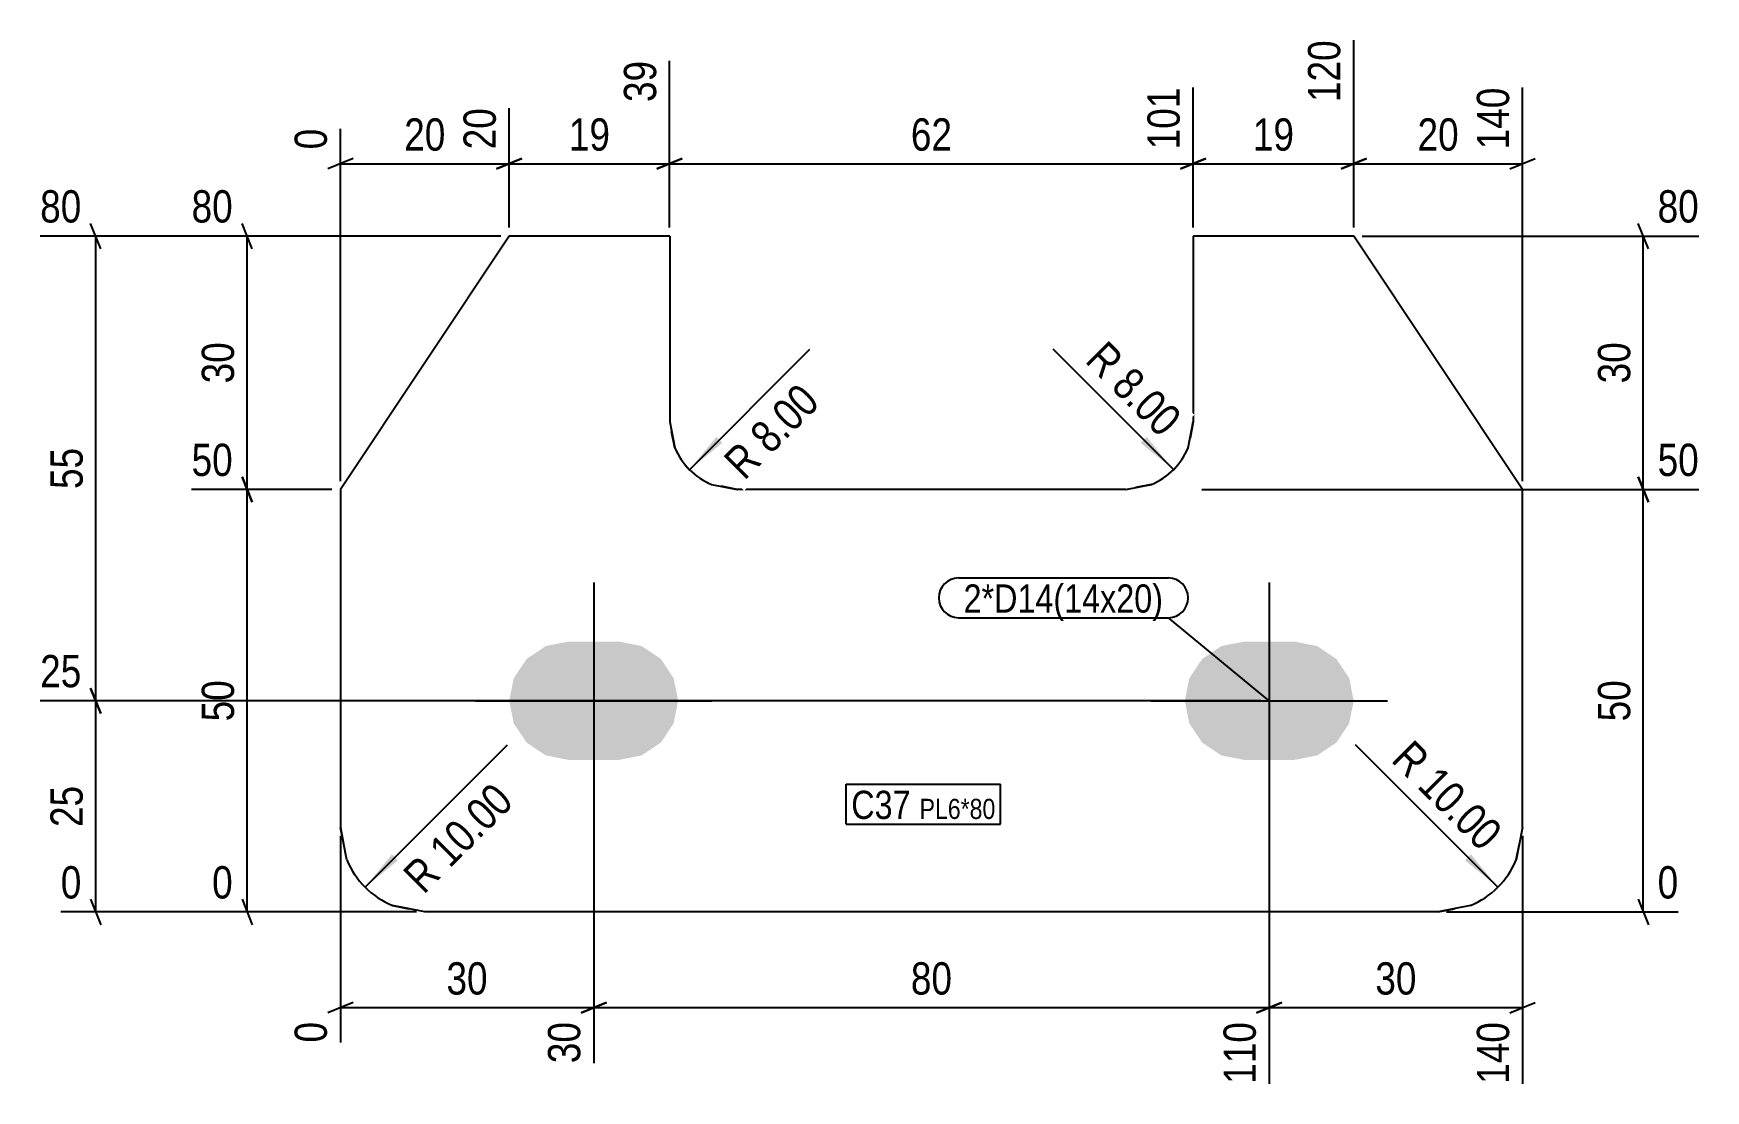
# Model space of a CAD drawing. Header units: millimetres. Extents: x 2 to 200, y 2 to 127.
import ezdxf

# ---------------------------------------------------------------- set-up
doc = ezdxf.new("R2010")
doc.units = ezdxf.units.MM
doc.linetypes.add('DXK_LINE_DOT2', pattern=[3.9198, 1.9599, -1.9599])
for name, color, linetype in [('MÅLSÆTNING', 7, 'Continuous'), ('STÅL', 7, 'Continuous'), ('TEKST', 7, 'Continuous')]:
    doc.layers.add(name, color=color, linetype=linetype)
doc.styles.add('Arial Narrow', font='ARIALN.TTF', dxfattribs={"height": 0.2})

msp = doc.modelspace()

# ---------------------------------------------------------------- hatches: boundary and pattern name
at = {"layer": 'MÅLSÆTNING', "linetype": 'Continuous'}
for points in [[(83.78, 78.86), (79.89, 75.67), (83.07, 79.56)], [(134.02, 79.56), (137.2, 75.68), (133.31, 78.86)], [(45.36, 29.44), (41.47, 26.26), (44.66, 30.15)], [(172.43, 30.15), (175.62, 26.26), (171.73, 29.44)]]:
    msp.add_hatch(color=7, dxfattribs=at).paths.add_polyline_path(points)
at = {"layer": 'STÅL', "linetype": 'Continuous'}
for points in [[(60.6, 43.38), (62.87, 41.86), (65.55, 41.33), (71.55, 41.33), (74.22, 41.86), (76.5, 43.38), (78.01, 45.65), (78.55, 48.33), (78.01, 51.01), (76.5, 53.28), (74.22, 54.8), (71.55, 55.33), (65.55, 55.33), (62.87, 54.8), (60.6, 53.28), (59.08, 51.01), (58.55, 48.33), (59.08, 45.65)], [(140.6, 43.38), (142.87, 41.86), (145.55, 41.33), (151.55, 41.33), (154.22, 41.86), (156.5, 43.38), (158.01, 45.65), (158.55, 48.33), (158.01, 51.01), (156.5, 53.28), (154.22, 54.8), (151.55, 55.33), (145.55, 55.33), (142.87, 54.8), (140.6, 53.28), (139.08, 51.01), (138.55, 48.33), (139.08, 45.65)]]:
    msp.add_hatch(color=3, dxfattribs=at).paths.add_polyline_path(points)

# ---------------------------------------------------------------- linework, layer by layer
at = {"layer": 'MÅLSÆTNING', "color": 7, "linetype": 'Continuous'}
for p, q in [((158.55, 104.33), (158.55, 126.5)), ((158.55, 104.33), (158.55, 126.5)), ((77.54, 104.33), (77.54, 124.07)), ((77.54, 104.33), (77.54, 124.06)), ((139.54, 104.33), (139.54, 120.9)), ((139.54, 104.33), (139.54, 120.9)), ((178.55, 74.33), (178.55, 120.9)), ((58.55, 104.33), (58.55, 118.47)), ((38.55, 74.33), (38.55, 116.03)), ((40.05, 112.49), (37.05, 111.29)), ((38.55, 111.89), (58.55, 111.89)), ((57.05, 111.29), (60.05, 112.49)), ((79.04, 112.49), (76.04, 111.29)), ((76.04, 111.29), (79.04, 112.49)), ((77.54, 111.89), (139.54, 111.89)), ((141.04, 112.49), (138.04, 111.29)), ((138.04, 111.29), (141.04, 112.49)), ((139.54, 111.89), (158.55, 111.89)), ((160.05, 112.49), (157.05, 111.29)), ((157.05, 111.29), (160.05, 112.49)), ((158.55, 111.89), (178.55, 111.89)), ((177.05, 111.29), (180.05, 112.49)), ((10.18, 101.83), (8.97, 104.83)), ((9.58, 48.33), (9.58, 103.33)), ((57.55, 103.33), (20.93, 103.33)), ((28.1, 101.83), (26.9, 104.83)), ((159.55, 103.33), (199.41, 103.33)), ((193.44, 101.83), (192.24, 104.83)), ((192.84, 73.33), (192.84, 103.33)), ((79.89, 75.67), (94.15, 89.94)), ((137.2, 75.68), (122.94, 89.94)), ((37.55, 73.33), (20.93, 73.33)), ((28.1, 71.83), (26.9, 74.83)), ((27.5, 23.33), (27.5, 73.33)), ((140.55, 73.33), (199.41, 73.33)), ((140.55, 73.33), (199.41, 73.33)), ((192.24, 74.83), (193.44, 71.83)), ((193.44, 71.83), (192.24, 74.83)), ((192.84, 23.33), (192.84, 73.33)), ((8.97, 49.83), (10.18, 46.83)), ((10.18, 46.83), (8.97, 49.83)), ((9.58, 23.33), (9.58, 48.33)), ((68.55, 47.33), (68.55, 5.44)), ((68.55, 47.33), (68.55, 5.44)), ((148.55, 47.33), (148.55, 3)), ((148.55, 47.33), (148.55, 3)), ((41.47, 26.26), (58.32, 43.11)), ((175.62, 26.26), (158.77, 43.11)), ((38.55, 32.33), (38.55, 7.88)), ((178.55, 32.33), (178.55, 3)), ((8.97, 24.83), (10.18, 21.83)), ((26.9, 24.83), (28.1, 21.83)), ((192.24, 24.83), (193.44, 21.83)), ((47.55, 23.33), (23.36, 23.33)), ((169.55, 23.33), (196.98, 23.33)), ((40.05, 12.61), (37.05, 11.41)), ((38.55, 12.01), (68.55, 12.01)), ((70.05, 12.61), (67.05, 11.41)), ((67.05, 11.41), (70.05, 12.61)), ((68.55, 12.01), (148.55, 12.01)), ((150.05, 12.61), (147.05, 11.41)), ((147.05, 11.41), (150.05, 12.61)), ((148.55, 12.01), (178.55, 12.01)), ((177.05, 11.41), (180.05, 12.61))]:
    msp.add_line(p, q, dxfattribs=at)
for centre, radius, start, end in [((85.55, 81.33), 8, 202.5024, 247.5009), ((131.55, 81.33), 8, 292.5009, 337.5024), ((48.55, 33.33), 10, 202.4997, 247.4999), ((168.55, 33.33), 10, 292.4999, 337.4997)]:
    msp.add_arc(centre, radius, start, end, dxfattribs=at)
at = {"layer": 'STÅL', "color": 2, "linetype": 'Continuous'}
for p, q in [((58.55, 103.33), (38.55, 73.33)), ((77.55, 103.33), (58.55, 103.33)), ((77.55, 103.33), (77.55, 81.33)), ((158.55, 103.33), (139.54, 103.33)), ((139.54, 103.33), (139.55, 81.33)), ((178.55, 73.33), (158.55, 103.33)), ((77.55, 81.33), (78.16, 78.27)), ((138.94, 78.27), (139.55, 81.33)), ((38.55, 73.33), (38.55, 33.33)), ((82.49, 73.94), (85.55, 73.33)), ((131.55, 73.33), (85.55, 73.33)), ((131.55, 73.33), (134.61, 73.94)), ((178.55, 33.33), (178.55, 73.33)), ((39.31, 29.5), (38.55, 33.33)), ((178.55, 33.33), (177.78, 29.5)), ((48.55, 23.33), (44.72, 24.09)), ((172.37, 24.09), (168.55, 23.33)), ((168.55, 23.33), (48.55, 23.33))]:
    msp.add_line(p, q, dxfattribs=at)
at = {"layer": 'STÅL', "color": 7, "linetype": 'DXK_LINE_DOT2'}
for p, q in [((78.16, 78.27), (77.55, 81.33)), ((139.55, 81.33), (138.94, 78.27)), ((85.55, 73.33), (82.49, 73.94)), ((134.61, 73.94), (131.55, 73.33)), ((38.55, 33.33), (39.31, 29.5)), ((177.78, 29.5), (178.55, 33.33)), ((44.72, 24.09), (48.55, 23.33)), ((168.55, 23.33), (172.37, 24.09))]:
    msp.add_line(p, q, dxfattribs=at)
at = {"layer": 'STÅL', "color": 3, "linetype": 'Continuous'}
for p, q in [((68.55, 62.33), (68.55, 34.33)), ((148.55, 62.33), (148.55, 34.33)), ((54.55, 48.33), (82.55, 48.33)), ((134.55, 48.33), (162.55, 48.33))]:
    msp.add_line(p, q, dxfattribs=at)
at = {"layer": 'STÅL', "color": 2, "linetype": 'Continuous'}
for centre, radius, start, end in [((85.55, 81.33), 8, 202.5016, 247.5006), ((131.55, 81.33), 8, 292.5008, 337.502), ((48.55, 33.33), 10, 202.4997, 247.4999), ((168.55, 33.33), 10, 292.4999, 337.4997)]:
    msp.add_arc(centre, radius, start, end, dxfattribs=at)
at = {"layer": 'STÅL', "color": 7, "linetype": 'DXK_LINE_DOT2'}
for centre, radius, start, end in [((85.55, 81.33), 8, 202.5016, 247.5006), ((131.55, 81.33), 8, 292.5008, 337.502), ((48.55, 33.33), 10, 202.4997, 247.4999), ((168.55, 33.33), 10, 292.4999, 337.4997)]:
    msp.add_arc(centre, radius, start, end, dxfattribs=at)

# ---------------------------------------------------------------- wipeouts: each hides what was drawn before it
at = {"color": 0}
for points in [[(136, 58.76), (136, 62.26), (112.35, 62.26), (112.35, 58.76)], [(106.09, 34.34), (106.09, 37.84), (99.05, 37.84), (99.05, 34.34)], [(116.12, 34.34), (116.12, 36.84), (107.14, 36.84), (107.14, 34.34)]]:
    msp.add_wipeout(points, dxfattribs=at).dxf.layer = 'TEKST'

# ---------------------------------------------------------------- next in the draw order: wipeouts: each hides what was drawn before it
at = {"color": 0, "linetype": 'Continuous'}
for points in [[(138.74, 121.7), (133.14, 121.7), (133.14, 112.79), (138.74, 112.79)], [(37.75, 116.83), (32.15, 116.83), (32.15, 112.79), (37.75, 112.79)], [(200.21, 104.13), (200.21, 109.73), (193.74, 109.73), (193.74, 104.13)], [(26.6, 74.13), (26.6, 79.73), (20.13, 79.73), (20.13, 74.13)], [(200.21, 74.13), (200.21, 79.73), (193.74, 79.73), (193.74, 74.13)], [(26.6, 24.13), (26.6, 29.73), (22.56, 29.73), (22.56, 24.13)], [(197.78, 24.13), (197.78, 29.73), (193.74, 29.73), (193.74, 24.13)], [(37.75, 11.11), (32.15, 11.11), (32.15, 7.07), (37.75, 7.07)], [(67.75, 11.11), (62.15, 11.11), (62.15, 4.64), (67.75, 4.64)], [(147.75, 11.11), (142.15, 11.11), (142.15, 2.2), (147.75, 2.2)], [(177.75, 11.11), (172.15, 11.11), (172.15, 2.2), (177.75, 2.2)]]:
    msp.add_wipeout(points, dxfattribs=at).dxf.layer = 'MÅLSÆTNING'
at = {"color": 0}
for points, layer in [([(51.78, 112.64), (51.78, 118.24), (45.31, 118.24), (45.31, 112.64)], 'MÅLSÆTNING'), ([(111.78, 112.64), (111.78, 118.24), (105.31, 118.24), (105.31, 112.64)], 'MÅLSÆTNING'), ([(152.28, 112.64), (152.28, 118.24), (145.81, 118.24), (145.81, 112.64)], 'MÅLSÆTNING'), ([(171.78, 112.64), (171.78, 118.24), (165.31, 118.24), (165.31, 112.64)], 'MÅLSÆTNING'), ([(135.73, 78.21), (139.69, 82.17), (129.43, 92.43), (125.47, 88.47)], 'MÅLSÆTNING'), ([(192.09, 91.57), (186.49, 91.57), (186.49, 85.09), (192.09, 85.09)], 'MÅLSÆTNING'), ([(96.64, 83.45), (92.68, 87.41), (82.42, 77.14), (86.38, 73.19)], 'MÅLSÆTNING'), ([(8.82, 79.07), (3.22, 79.07), (3.22, 72.59), (8.82, 72.59)], 'MÅLSÆTNING'), ([(26.75, 51.57), (21.15, 51.57), (21.15, 45.09), (26.75, 45.09)], 'MÅLSÆTNING'), ([(192.09, 51.57), (186.49, 51.57), (186.49, 45.09), (192.09, 45.09)], 'MÅLSÆTNING'), ([(173.72, 29.22), (177.68, 33.18), (165.69, 45.17), (161.73, 41.21)], 'MÅLSÆTNING'), ([(8.82, 39.07), (3.22, 39.07), (3.22, 32.59), (8.82, 32.59)], 'MÅLSÆTNING'), ([(56.78, 12.76), (56.78, 18.36), (50.31, 18.36), (50.31, 12.76)], 'MÅLSÆTNING'), ([(111.78, 12.76), (111.78, 18.36), (105.31, 18.36), (105.31, 12.76)], 'MÅLSÆTNING'), ([(166.78, 12.76), (166.78, 18.36), (160.31, 18.36), (160.31, 12.76)], 'MÅLSÆTNING'), ([(136, 58.76), (136, 62.26), (112.35, 62.26), (112.35, 58.76)], 'TEKST'), ([(106.09, 34.34), (106.09, 37.84), (99.05, 37.84), (99.05, 34.34)], 'TEKST'), ([(116.12, 34.34), (116.12, 36.84), (107.14, 36.84), (107.14, 34.34)], 'TEKST')]:
    msp.add_wipeout(points, dxfattribs=at).dxf.layer = layer

# ---------------------------------------------------------------- next in the draw order: linework, layer by layer
at = {"layer": 'MÅLSÆTNING', "color": 7, "linetype": 'Continuous'}
for p, q in [((27.5, 73.33), (27.5, 103.33)), ((37.55, 73.33), (20.93, 73.33)), ((26.9, 74.83), (28.1, 71.83)), ((147.55, 48.33), (3, 48.33)), ((147.55, 48.33), (3, 48.33)), ((47.55, 23.33), (5.44, 23.33))]:
    msp.add_line(p, q, dxfattribs=at)
at = {"layer": 'TEKST', "color": 7, "linetype": 'Continuous'}
for p, q in [((111.75, 62.86), (136.6, 62.86)), ((111.75, 58.16), (136.6, 58.16)), ((148.55, 48.33), (136.6, 58.16)), ((98.45, 38.44), (116.72, 38.44)), ((98.45, 33.74), (98.45, 38.44)), ((116.72, 33.74), (116.72, 38.44)), ((98.45, 33.74), (116.72, 33.74))]:
    msp.add_line(p, q, dxfattribs=at)
for centre, start, end in [((111.75, 60.51), 90, 270), ((136.6, 60.51), 270, 90)]:
    msp.add_arc(centre, 2.35, start, end, dxfattribs=at)

# ---------------------------------------------------------------- next in the draw order: texts
at = {"layer": 'MÅLSÆTNING', "color": 3, "linetype": 'Continuous', "style": 'Arial Narrow'}
for s, height, p in [('101', 3.818, (137.94, 113.59)), ('0', 3.82, (36.95, 113.59)), ('0', 3.82, (36.95, 7.88)), ('30', 3.818, (66.95, 5.44)), ('110', 3.818, (146.95, 3)), ('140', 3.818, (176.95, 3))]:
    msp.add_text(s, height=height, rotation=90.0002, dxfattribs=at).set_placement(p)
at = {"layer": 'MÅLSÆTNING', "color": 3, "style": 'Arial Narrow'}
for s, p in [('20', (46.11, 113.44)), ('62', (106.11, 113.44)), ('19', (146.61, 113.44)), ('20', (166.11, 113.44)), ('30', (51.11, 13.56)), ('80', (106.11, 13.56)), ('30', (161.11, 13.56))]:
    msp.add_text(s, height=3.818, dxfattribs=at).set_placement(p)
at = {"layer": 'MÅLSÆTNING', "color": 3, "linetype": 'Continuous', "style": 'Arial Narrow'}
for s, height, p in [('80', 3.818, (194.54, 104.93)), ('50', 3.818, (20.93, 74.93)), ('50', 3.818, (194.54, 74.93)), ('0', 3.82, (23.36, 24.93)), ('0', 3.82, (194.54, 24.93))]:
    msp.add_text(s, height=height, dxfattribs=at).set_placement(p)
at = {"layer": 'MÅLSÆTNING', "color": 3, "style": 'Arial Narrow'}
for s, rotation, p in [('R 8.00', -45.0001, (126.6, 88.47)), ('30', 90.0002, (191.29, 85.89)), ('R 8.00', 45.0001, (86.38, 74.32)), ('55', 90.0002, (8.03, 73.39)), ('50', 90.0002, (25.95, 45.89)), ('50', 90.0002, (191.29, 45.89)), ('R 10.00', -45.0001, (162.86, 41.21)), ('25', 90.0002, (8.03, 33.39))]:
    msp.add_text(s, height=3.818, rotation=rotation, dxfattribs=at).set_placement(p)
at = {"layer": 'TEKST', "color": 3, "style": 'Arial Narrow'}
for s, height, p in [('2*D14(14x20)', 3.3405, (112.35, 58.76)), ('C37', 3.34, (99.05, 34.34)), ('PL6*80', 2.386, (107.14, 34.34))]:
    msp.add_text(s, height=height, dxfattribs=at).set_placement(p)

# ---------------------------------------------------------------- next in the draw order: wipeouts: each hides what was drawn before it
at = {"color": 0, "linetype": 'Continuous'}
for points in [[(157.75, 127.3), (152.15, 127.3), (152.15, 118.39), (157.75, 118.39)], [(177.75, 121.7), (172.15, 121.7), (172.15, 112.79), (177.75, 112.79)], [(57.75, 119.27), (52.15, 119.27), (52.15, 112.79), (57.75, 112.79)]]:
    msp.add_wipeout(points, dxfattribs=at).dxf.layer = 'MÅLSÆTNING'

# ---------------------------------------------------------------- next in the draw order: linework, layer by layer
at = {"layer": 'MÅLSÆTNING', "color": 7, "linetype": 'Continuous'}
for p, q in [((58.55, 104.33), (58.55, 118.47)), ((60.05, 112.49), (57.05, 111.29)), ((58.55, 111.89), (77.54, 111.89))]:
    msp.add_line(p, q, dxfattribs=at)

# ---------------------------------------------------------------- next in the draw order: texts
at = {"layer": 'MÅLSÆTNING', "color": 3, "linetype": 'Continuous', "style": 'Arial Narrow'}
for s, p in [('120', (156.95, 119.19)), ('140', (176.95, 113.59)), ('20', (56.95, 113.59))]:
    msp.add_text(s, height=3.818, rotation=90.0002, dxfattribs=at).set_placement(p)

# ---------------------------------------------------------------- next in the draw order: wipeouts: each hides what was drawn before it
at = {"color": 0, "linetype": 'Continuous'}
for points in [[(26.6, 104.13), (26.6, 109.73), (20.13, 109.73), (20.13, 104.13)], [(8.68, 49.13), (8.68, 54.73), (2.2, 54.73), (2.2, 49.13)], [(8.68, 24.13), (8.68, 29.73), (4.64, 29.73), (4.64, 24.13)]]:
    msp.add_wipeout(points, dxfattribs=at).dxf.layer = 'MÅLSÆTNING'
at = {"color": 0}
for points in [[(26.75, 91.57), (21.15, 91.57), (21.15, 85.09), (26.75, 85.09)], [(60.38, 36.19), (56.42, 40.15), (44.44, 28.16), (48.4, 24.2)]]:
    msp.add_wipeout(points, dxfattribs=at).dxf.layer = 'MÅLSÆTNING'

# ---------------------------------------------------------------- next in the draw order: linework, layer by layer
at = {"layer": 'MÅLSÆTNING', "color": 7, "linetype": 'Continuous'}
msp.add_line((57.55, 103.33), (3, 103.33), dxfattribs=at)

# ---------------------------------------------------------------- next in the draw order: texts
at = {"layer": 'MÅLSÆTNING', "color": 3, "linetype": 'Continuous', "style": 'Arial Narrow'}
for s, height, p in [('80', 3.818, (20.93, 104.93)), ('25', 3.818, (3, 49.93)), ('0', 3.82, (5.44, 24.93))]:
    msp.add_text(s, height=height, dxfattribs=at).set_placement(p)
at = {"layer": 'MÅLSÆTNING', "color": 3, "style": 'Arial Narrow'}
for s, rotation, p in [('30', 90.0002, (25.95, 85.89)), ('R 10.00', 45.0001, (48.4, 25.33))]:
    msp.add_text(s, height=3.818, rotation=rotation, dxfattribs=at).set_placement(p)

# ---------------------------------------------------------------- next in the draw order: wipeouts: each hides what was drawn before it
at = {"color": 0}
msp.add_wipeout([(71.28, 112.64), (71.28, 118.24), (64.81, 118.24), (64.81, 112.64)], dxfattribs=at).dxf.layer = 'MÅLSÆTNING'

# ---------------------------------------------------------------- next in the draw order: texts
at = {"layer": 'MÅLSÆTNING', "color": 3, "style": 'Arial Narrow'}
msp.add_text('19', height=3.818, dxfattribs=at).set_placement((65.61, 113.44))

# ---------------------------------------------------------------- next in the draw order: wipeouts: each hides what was drawn before it
at = {"color": 0, "linetype": 'Continuous'}
for points in [[(76.74, 124.87), (71.14, 124.87), (71.14, 118.39), (76.74, 118.39)], [(8.68, 104.13), (8.68, 109.73), (2.2, 109.73), (2.2, 104.13)]]:
    msp.add_wipeout(points, dxfattribs=at).dxf.layer = 'MÅLSÆTNING'

# ---------------------------------------------------------------- next in the draw order: texts
at = {"layer": 'MÅLSÆTNING', "color": 3, "linetype": 'Continuous', "style": 'Arial Narrow'}
msp.add_text('39', height=3.818, rotation=90.0002, dxfattribs=at).set_placement((75.94, 119.19))
msp.add_text('80', height=3.818, dxfattribs=at).set_placement((3, 104.93))

doc.saveas('drawing.dxf')
